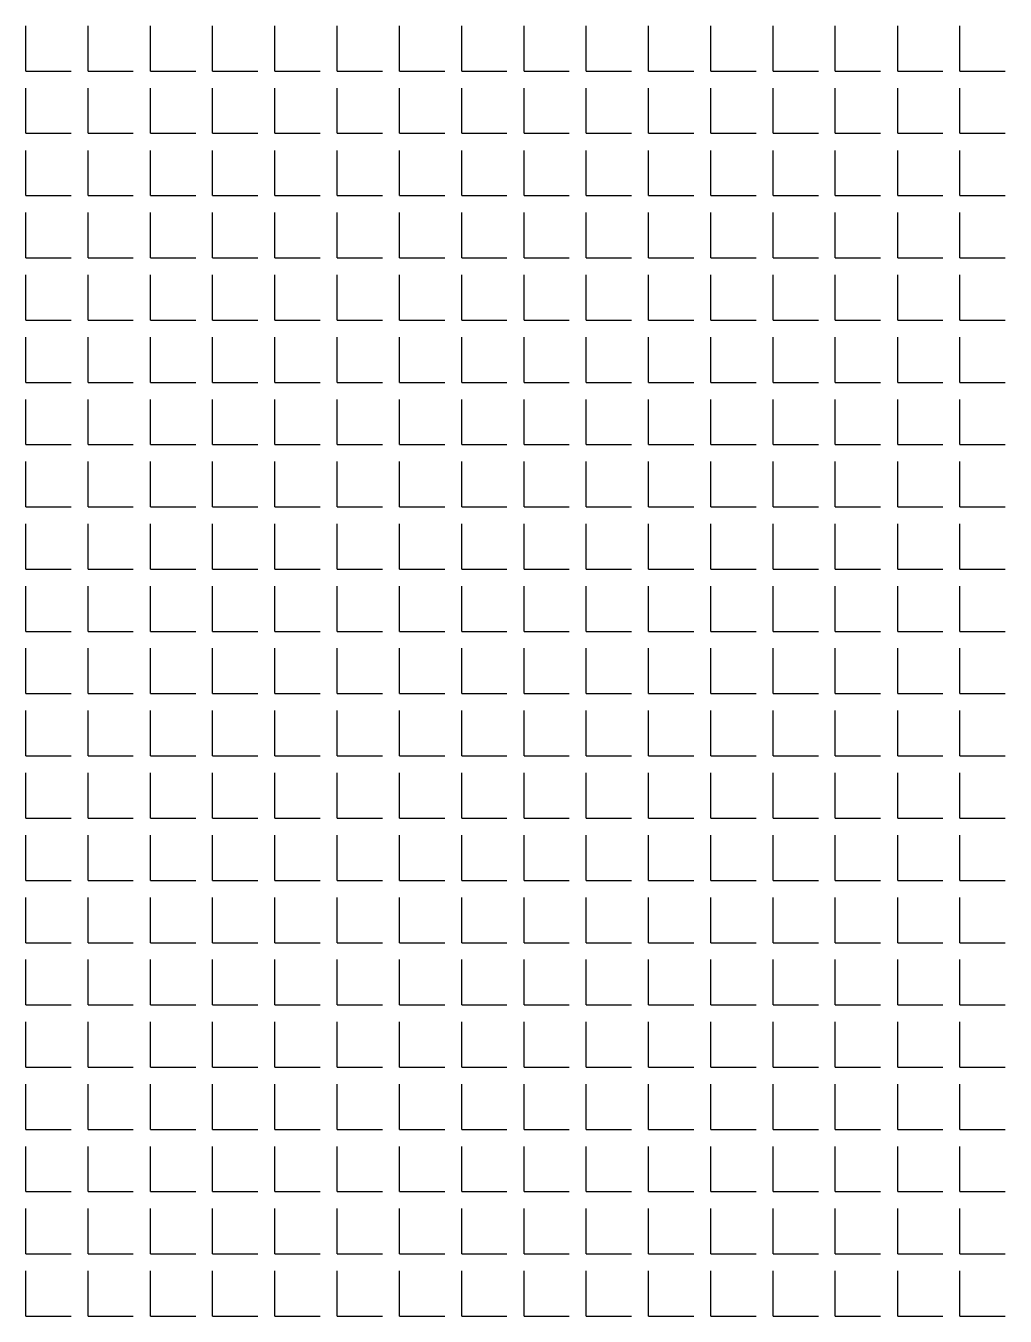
# Model space of a CAD drawing. Header units: millimetres. Extents: x -2063041 to -1932644, y 197605868 to 197643080.
# Drawn here: x -2047563.8 to -2047481.8, y 197626941 to 197627049 of the extents above; entities that cross this region are included whole.
import ezdxf

# ---------------------------------------------------------------- set-up
doc = ezdxf.new("R2010")
doc.units = ezdxf.units.MM
doc.layers.add('СКУД', color=7, linetype='Continuous')

msp = doc.modelspace()

# ---------------------------------------------------------------- linework, layer by layer
at = {"layer": 'СКУД', "color": 18, "true_color": 0x000000}
for p, q in [((-2047563.77, 197627045.24), (-2047563.77, 197627049.03)), ((-2047558.56, 197627045.24), (-2047558.56, 197627049.03)), ((-2047553.34, 197627045.24), (-2047553.34, 197627049.03)), ((-2047548.13, 197627045.24), (-2047548.13, 197627049.03)), ((-2047542.92, 197627045.24), (-2047542.92, 197627049.03)), ((-2047537.7, 197627045.24), (-2047537.7, 197627049.03)), ((-2047532.49, 197627045.24), (-2047532.49, 197627049.03)), ((-2047527.28, 197627045.24), (-2047527.28, 197627049.03)), ((-2047522.06, 197627045.24), (-2047522.06, 197627049.03)), ((-2047516.85, 197627045.24), (-2047516.85, 197627049.03)), ((-2047511.64, 197627045.24), (-2047511.64, 197627049.03)), ((-2047506.42, 197627045.24), (-2047506.42, 197627049.03)), ((-2047501.21, 197627045.24), (-2047501.21, 197627049.03)), ((-2047496, 197627045.24), (-2047496, 197627049.03)), ((-2047490.78, 197627045.24), (-2047490.78, 197627049.03)), ((-2047485.57, 197627045.24), (-2047485.57, 197627049.03)), ((-2047563.77, 197627045.24), (-2047559.98, 197627045.24)), ((-2047558.56, 197627045.24), (-2047554.77, 197627045.24)), ((-2047553.34, 197627045.24), (-2047549.55, 197627045.24)), ((-2047548.13, 197627045.24), (-2047544.34, 197627045.24)), ((-2047542.92, 197627045.24), (-2047539.13, 197627045.24)), ((-2047537.7, 197627045.24), (-2047533.91, 197627045.24)), ((-2047532.49, 197627045.24), (-2047528.7, 197627045.24)), ((-2047527.28, 197627045.24), (-2047523.49, 197627045.24)), ((-2047522.06, 197627045.24), (-2047518.27, 197627045.24)), ((-2047516.85, 197627045.24), (-2047513.06, 197627045.24)), ((-2047511.64, 197627045.24), (-2047507.85, 197627045.24)), ((-2047506.42, 197627045.24), (-2047502.63, 197627045.24)), ((-2047501.21, 197627045.24), (-2047497.42, 197627045.24)), ((-2047496, 197627045.24), (-2047492.21, 197627045.24)), ((-2047490.78, 197627045.24), (-2047486.99, 197627045.24)), ((-2047485.57, 197627045.24), (-2047481.78, 197627045.24)), ((-2047563.77, 197627040.03), (-2047563.77, 197627043.82)), ((-2047558.56, 197627040.03), (-2047558.56, 197627043.82)), ((-2047553.34, 197627040.03), (-2047553.34, 197627043.82)), ((-2047548.13, 197627040.03), (-2047548.13, 197627043.82)), ((-2047542.92, 197627040.03), (-2047542.92, 197627043.82)), ((-2047537.7, 197627040.03), (-2047537.7, 197627043.82)), ((-2047532.49, 197627040.03), (-2047532.49, 197627043.82)), ((-2047527.28, 197627040.03), (-2047527.28, 197627043.82)), ((-2047522.06, 197627040.03), (-2047522.06, 197627043.82)), ((-2047516.85, 197627040.03), (-2047516.85, 197627043.82)), ((-2047511.64, 197627040.03), (-2047511.64, 197627043.82)), ((-2047506.42, 197627040.03), (-2047506.42, 197627043.82)), ((-2047501.21, 197627040.03), (-2047501.21, 197627043.82)), ((-2047496, 197627040.03), (-2047496, 197627043.82)), ((-2047490.78, 197627040.03), (-2047490.78, 197627043.82)), ((-2047485.57, 197627040.03), (-2047485.57, 197627043.82)), ((-2047563.77, 197627040.03), (-2047559.98, 197627040.03)), ((-2047558.56, 197627040.03), (-2047554.77, 197627040.03)), ((-2047553.34, 197627040.03), (-2047549.55, 197627040.03)), ((-2047548.13, 197627040.03), (-2047544.34, 197627040.03)), ((-2047542.92, 197627040.03), (-2047539.13, 197627040.03)), ((-2047537.7, 197627040.03), (-2047533.91, 197627040.03)), ((-2047532.49, 197627040.03), (-2047528.7, 197627040.03)), ((-2047527.28, 197627040.03), (-2047523.49, 197627040.03)), ((-2047522.06, 197627040.03), (-2047518.27, 197627040.03)), ((-2047516.85, 197627040.03), (-2047513.06, 197627040.03)), ((-2047511.64, 197627040.03), (-2047507.85, 197627040.03)), ((-2047506.42, 197627040.03), (-2047502.63, 197627040.03)), ((-2047501.21, 197627040.03), (-2047497.42, 197627040.03)), ((-2047496, 197627040.03), (-2047492.21, 197627040.03)), ((-2047490.78, 197627040.03), (-2047486.99, 197627040.03)), ((-2047485.57, 197627040.03), (-2047481.78, 197627040.03)), ((-2047563.77, 197627034.81), (-2047563.77, 197627038.6)), ((-2047558.56, 197627034.81), (-2047558.56, 197627038.6)), ((-2047553.34, 197627034.81), (-2047553.34, 197627038.6)), ((-2047548.13, 197627034.81), (-2047548.13, 197627038.6)), ((-2047542.92, 197627034.81), (-2047542.92, 197627038.6)), ((-2047537.7, 197627034.81), (-2047537.7, 197627038.6)), ((-2047532.49, 197627034.81), (-2047532.49, 197627038.6)), ((-2047527.28, 197627034.81), (-2047527.28, 197627038.6)), ((-2047522.06, 197627034.81), (-2047522.06, 197627038.6)), ((-2047516.85, 197627034.81), (-2047516.85, 197627038.6)), ((-2047511.64, 197627034.81), (-2047511.64, 197627038.6)), ((-2047506.42, 197627034.81), (-2047506.42, 197627038.6)), ((-2047501.21, 197627034.81), (-2047501.21, 197627038.6)), ((-2047496, 197627034.81), (-2047496, 197627038.6)), ((-2047490.78, 197627034.81), (-2047490.78, 197627038.6)), ((-2047485.57, 197627034.81), (-2047485.57, 197627038.6)), ((-2047563.77, 197627034.81), (-2047559.98, 197627034.81)), ((-2047558.56, 197627034.81), (-2047554.77, 197627034.81)), ((-2047553.34, 197627034.81), (-2047549.55, 197627034.81)), ((-2047548.13, 197627034.81), (-2047544.34, 197627034.81)), ((-2047542.92, 197627034.81), (-2047539.13, 197627034.81)), ((-2047537.7, 197627034.81), (-2047533.91, 197627034.81)), ((-2047532.49, 197627034.81), (-2047528.7, 197627034.81)), ((-2047527.28, 197627034.81), (-2047523.49, 197627034.81)), ((-2047522.06, 197627034.81), (-2047518.27, 197627034.81)), ((-2047516.85, 197627034.81), (-2047513.06, 197627034.81)), ((-2047511.64, 197627034.81), (-2047507.85, 197627034.81)), ((-2047506.42, 197627034.81), (-2047502.63, 197627034.81)), ((-2047501.21, 197627034.81), (-2047497.42, 197627034.81)), ((-2047496, 197627034.81), (-2047492.21, 197627034.81)), ((-2047490.78, 197627034.81), (-2047486.99, 197627034.81)), ((-2047485.57, 197627034.81), (-2047481.78, 197627034.81)), ((-2047563.77, 197627029.6), (-2047563.77, 197627033.39)), ((-2047558.56, 197627029.6), (-2047558.56, 197627033.39)), ((-2047553.34, 197627029.6), (-2047553.34, 197627033.39)), ((-2047548.13, 197627029.6), (-2047548.13, 197627033.39)), ((-2047542.92, 197627029.6), (-2047542.92, 197627033.39)), ((-2047537.7, 197627029.6), (-2047537.7, 197627033.39)), ((-2047532.49, 197627029.6), (-2047532.49, 197627033.39)), ((-2047527.28, 197627029.6), (-2047527.28, 197627033.39)), ((-2047522.06, 197627029.6), (-2047522.06, 197627033.39)), ((-2047516.85, 197627029.6), (-2047516.85, 197627033.39)), ((-2047511.64, 197627029.6), (-2047511.64, 197627033.39)), ((-2047506.42, 197627029.6), (-2047506.42, 197627033.39)), ((-2047501.21, 197627029.6), (-2047501.21, 197627033.39)), ((-2047496, 197627029.6), (-2047496, 197627033.39)), ((-2047490.78, 197627029.6), (-2047490.78, 197627033.39)), ((-2047485.57, 197627029.6), (-2047485.57, 197627033.39)), ((-2047563.77, 197627029.6), (-2047559.98, 197627029.6)), ((-2047558.56, 197627029.6), (-2047554.77, 197627029.6)), ((-2047553.34, 197627029.6), (-2047549.55, 197627029.6)), ((-2047548.13, 197627029.6), (-2047544.34, 197627029.6)), ((-2047542.92, 197627029.6), (-2047539.13, 197627029.6)), ((-2047537.7, 197627029.6), (-2047533.91, 197627029.6)), ((-2047532.49, 197627029.6), (-2047528.7, 197627029.6)), ((-2047527.28, 197627029.6), (-2047523.49, 197627029.6)), ((-2047522.06, 197627029.6), (-2047518.27, 197627029.6)), ((-2047516.85, 197627029.6), (-2047513.06, 197627029.6)), ((-2047511.64, 197627029.6), (-2047507.85, 197627029.6)), ((-2047506.42, 197627029.6), (-2047502.63, 197627029.6)), ((-2047501.21, 197627029.6), (-2047497.42, 197627029.6)), ((-2047496, 197627029.6), (-2047492.21, 197627029.6)), ((-2047490.78, 197627029.6), (-2047486.99, 197627029.6)), ((-2047485.57, 197627029.6), (-2047481.78, 197627029.6)), ((-2047563.77, 197627024.39), (-2047563.77, 197627028.18)), ((-2047558.56, 197627024.39), (-2047558.56, 197627028.18)), ((-2047553.34, 197627024.39), (-2047553.34, 197627028.18)), ((-2047548.13, 197627024.39), (-2047548.13, 197627028.18)), ((-2047542.92, 197627024.39), (-2047542.92, 197627028.18)), ((-2047537.7, 197627024.39), (-2047537.7, 197627028.18)), ((-2047532.49, 197627024.39), (-2047532.49, 197627028.18)), ((-2047527.28, 197627024.39), (-2047527.28, 197627028.18)), ((-2047522.06, 197627024.39), (-2047522.06, 197627028.18)), ((-2047516.85, 197627024.39), (-2047516.85, 197627028.18)), ((-2047511.64, 197627024.39), (-2047511.64, 197627028.18)), ((-2047506.42, 197627024.39), (-2047506.42, 197627028.18)), ((-2047501.21, 197627024.39), (-2047501.21, 197627028.18)), ((-2047496, 197627024.39), (-2047496, 197627028.18)), ((-2047490.78, 197627024.39), (-2047490.78, 197627028.18)), ((-2047485.57, 197627024.39), (-2047485.57, 197627028.18)), ((-2047563.77, 197627024.39), (-2047559.98, 197627024.39)), ((-2047558.56, 197627024.39), (-2047554.77, 197627024.39)), ((-2047553.34, 197627024.39), (-2047549.55, 197627024.39)), ((-2047548.13, 197627024.39), (-2047544.34, 197627024.39)), ((-2047542.92, 197627024.39), (-2047539.13, 197627024.39)), ((-2047537.7, 197627024.39), (-2047533.91, 197627024.39)), ((-2047532.49, 197627024.39), (-2047528.7, 197627024.39)), ((-2047527.28, 197627024.39), (-2047523.49, 197627024.39)), ((-2047522.06, 197627024.39), (-2047518.27, 197627024.39)), ((-2047516.85, 197627024.39), (-2047513.06, 197627024.39)), ((-2047511.64, 197627024.39), (-2047507.85, 197627024.39)), ((-2047506.42, 197627024.39), (-2047502.63, 197627024.39)), ((-2047501.21, 197627024.39), (-2047497.42, 197627024.39)), ((-2047496, 197627024.39), (-2047492.21, 197627024.39)), ((-2047490.78, 197627024.39), (-2047486.99, 197627024.39)), ((-2047485.57, 197627024.39), (-2047481.78, 197627024.39)), ((-2047563.77, 197627019.17), (-2047563.77, 197627022.96)), ((-2047558.56, 197627019.17), (-2047558.56, 197627022.96)), ((-2047553.34, 197627019.17), (-2047553.34, 197627022.96)), ((-2047548.13, 197627019.17), (-2047548.13, 197627022.96)), ((-2047542.92, 197627019.17), (-2047542.92, 197627022.96)), ((-2047537.7, 197627019.17), (-2047537.7, 197627022.96)), ((-2047532.49, 197627019.17), (-2047532.49, 197627022.96)), ((-2047527.28, 197627019.17), (-2047527.28, 197627022.96)), ((-2047522.06, 197627019.17), (-2047522.06, 197627022.96)), ((-2047516.85, 197627019.17), (-2047516.85, 197627022.96)), ((-2047511.64, 197627019.17), (-2047511.64, 197627022.96)), ((-2047506.42, 197627019.17), (-2047506.42, 197627022.96)), ((-2047501.21, 197627019.17), (-2047501.21, 197627022.96)), ((-2047496, 197627019.17), (-2047496, 197627022.96)), ((-2047490.78, 197627019.17), (-2047490.78, 197627022.96)), ((-2047485.57, 197627019.17), (-2047485.57, 197627022.96)), ((-2047563.77, 197627019.17), (-2047559.98, 197627019.17)), ((-2047558.56, 197627019.17), (-2047554.77, 197627019.17)), ((-2047553.34, 197627019.17), (-2047549.55, 197627019.17)), ((-2047548.13, 197627019.17), (-2047544.34, 197627019.17)), ((-2047542.92, 197627019.17), (-2047539.13, 197627019.17)), ((-2047537.7, 197627019.17), (-2047533.91, 197627019.17)), ((-2047532.49, 197627019.17), (-2047528.7, 197627019.17)), ((-2047527.28, 197627019.17), (-2047523.49, 197627019.17)), ((-2047522.06, 197627019.17), (-2047518.27, 197627019.17)), ((-2047516.85, 197627019.17), (-2047513.06, 197627019.17)), ((-2047511.64, 197627019.17), (-2047507.85, 197627019.17)), ((-2047506.42, 197627019.17), (-2047502.63, 197627019.17)), ((-2047501.21, 197627019.17), (-2047497.42, 197627019.17)), ((-2047496, 197627019.17), (-2047492.21, 197627019.17)), ((-2047490.78, 197627019.17), (-2047486.99, 197627019.17)), ((-2047485.57, 197627019.17), (-2047481.78, 197627019.17)), ((-2047563.77, 197627013.96), (-2047563.77, 197627017.75)), ((-2047558.56, 197627013.96), (-2047558.56, 197627017.75)), ((-2047553.34, 197627013.96), (-2047553.34, 197627017.75)), ((-2047548.13, 197627013.96), (-2047548.13, 197627017.75)), ((-2047542.92, 197627013.96), (-2047542.92, 197627017.75)), ((-2047537.7, 197627013.96), (-2047537.7, 197627017.75)), ((-2047532.49, 197627013.96), (-2047532.49, 197627017.75)), ((-2047527.28, 197627013.96), (-2047527.28, 197627017.75)), ((-2047522.06, 197627013.96), (-2047522.06, 197627017.75)), ((-2047516.85, 197627013.96), (-2047516.85, 197627017.75)), ((-2047511.64, 197627013.96), (-2047511.64, 197627017.75)), ((-2047506.42, 197627013.96), (-2047506.42, 197627017.75)), ((-2047501.21, 197627013.96), (-2047501.21, 197627017.75)), ((-2047496, 197627013.96), (-2047496, 197627017.75)), ((-2047490.78, 197627013.96), (-2047490.78, 197627017.75)), ((-2047485.57, 197627013.96), (-2047485.57, 197627017.75)), ((-2047563.77, 197627013.96), (-2047559.98, 197627013.96)), ((-2047558.56, 197627013.96), (-2047554.77, 197627013.96)), ((-2047553.34, 197627013.96), (-2047549.55, 197627013.96)), ((-2047548.13, 197627013.96), (-2047544.34, 197627013.96)), ((-2047542.92, 197627013.96), (-2047539.13, 197627013.96)), ((-2047537.7, 197627013.96), (-2047533.91, 197627013.96)), ((-2047532.49, 197627013.96), (-2047528.7, 197627013.96)), ((-2047527.28, 197627013.96), (-2047523.49, 197627013.96)), ((-2047522.06, 197627013.96), (-2047518.27, 197627013.96)), ((-2047516.85, 197627013.96), (-2047513.06, 197627013.96)), ((-2047511.64, 197627013.96), (-2047507.85, 197627013.96)), ((-2047506.42, 197627013.96), (-2047502.63, 197627013.96)), ((-2047501.21, 197627013.96), (-2047497.42, 197627013.96)), ((-2047496, 197627013.96), (-2047492.21, 197627013.96)), ((-2047490.78, 197627013.96), (-2047486.99, 197627013.96)), ((-2047485.57, 197627013.96), (-2047481.78, 197627013.96)), ((-2047563.77, 197627008.75), (-2047563.77, 197627012.54)), ((-2047558.56, 197627008.75), (-2047558.56, 197627012.54)), ((-2047553.34, 197627008.75), (-2047553.34, 197627012.54)), ((-2047548.13, 197627008.75), (-2047548.13, 197627012.54)), ((-2047542.92, 197627008.75), (-2047542.92, 197627012.54)), ((-2047537.7, 197627008.75), (-2047537.7, 197627012.54)), ((-2047532.49, 197627008.75), (-2047532.49, 197627012.54)), ((-2047527.28, 197627008.75), (-2047527.28, 197627012.54)), ((-2047522.06, 197627008.75), (-2047522.06, 197627012.54)), ((-2047516.85, 197627008.75), (-2047516.85, 197627012.54)), ((-2047511.64, 197627008.75), (-2047511.64, 197627012.54)), ((-2047506.42, 197627008.75), (-2047506.42, 197627012.54)), ((-2047501.21, 197627008.75), (-2047501.21, 197627012.54)), ((-2047496, 197627008.75), (-2047496, 197627012.54)), ((-2047490.78, 197627008.75), (-2047490.78, 197627012.54)), ((-2047485.57, 197627008.75), (-2047485.57, 197627012.54)), ((-2047563.77, 197627008.75), (-2047559.98, 197627008.75)), ((-2047558.56, 197627008.75), (-2047554.77, 197627008.75)), ((-2047553.34, 197627008.75), (-2047549.55, 197627008.75)), ((-2047548.13, 197627008.75), (-2047544.34, 197627008.75)), ((-2047542.92, 197627008.75), (-2047539.13, 197627008.75)), ((-2047537.7, 197627008.75), (-2047533.91, 197627008.75)), ((-2047532.49, 197627008.75), (-2047528.7, 197627008.75)), ((-2047527.28, 197627008.75), (-2047523.49, 197627008.75)), ((-2047522.06, 197627008.75), (-2047518.27, 197627008.75)), ((-2047516.85, 197627008.75), (-2047513.06, 197627008.75)), ((-2047511.64, 197627008.75), (-2047507.85, 197627008.75)), ((-2047506.42, 197627008.75), (-2047502.63, 197627008.75)), ((-2047501.21, 197627008.75), (-2047497.42, 197627008.75)), ((-2047496, 197627008.75), (-2047492.21, 197627008.75)), ((-2047490.78, 197627008.75), (-2047486.99, 197627008.75)), ((-2047485.57, 197627008.75), (-2047481.78, 197627008.75)), ((-2047563.77, 197627003.53), (-2047563.77, 197627007.32)), ((-2047558.56, 197627003.53), (-2047558.56, 197627007.32)), ((-2047553.34, 197627003.53), (-2047553.34, 197627007.32)), ((-2047548.13, 197627003.53), (-2047548.13, 197627007.32)), ((-2047542.92, 197627003.53), (-2047542.92, 197627007.32)), ((-2047537.7, 197627003.53), (-2047537.7, 197627007.32)), ((-2047532.49, 197627003.53), (-2047532.49, 197627007.32)), ((-2047527.28, 197627003.53), (-2047527.28, 197627007.32)), ((-2047522.06, 197627003.53), (-2047522.06, 197627007.32)), ((-2047516.85, 197627003.53), (-2047516.85, 197627007.32)), ((-2047511.64, 197627003.53), (-2047511.64, 197627007.32)), ((-2047506.42, 197627003.53), (-2047506.42, 197627007.32)), ((-2047501.21, 197627003.53), (-2047501.21, 197627007.32)), ((-2047496, 197627003.53), (-2047496, 197627007.32)), ((-2047490.78, 197627003.53), (-2047490.78, 197627007.32)), ((-2047485.57, 197627003.53), (-2047485.57, 197627007.32)), ((-2047563.77, 197627003.53), (-2047559.98, 197627003.53)), ((-2047558.56, 197627003.53), (-2047554.77, 197627003.53)), ((-2047553.34, 197627003.53), (-2047549.55, 197627003.53)), ((-2047548.13, 197627003.53), (-2047544.34, 197627003.53)), ((-2047542.92, 197627003.53), (-2047539.13, 197627003.53)), ((-2047537.7, 197627003.53), (-2047533.91, 197627003.53)), ((-2047532.49, 197627003.53), (-2047528.7, 197627003.53)), ((-2047527.28, 197627003.53), (-2047523.49, 197627003.53)), ((-2047522.06, 197627003.53), (-2047518.27, 197627003.53)), ((-2047516.85, 197627003.53), (-2047513.06, 197627003.53)), ((-2047511.64, 197627003.53), (-2047507.85, 197627003.53)), ((-2047506.42, 197627003.53), (-2047502.63, 197627003.53)), ((-2047501.21, 197627003.53), (-2047497.42, 197627003.53)), ((-2047496, 197627003.53), (-2047492.21, 197627003.53)), ((-2047490.78, 197627003.53), (-2047486.99, 197627003.53)), ((-2047485.57, 197627003.53), (-2047481.78, 197627003.53)), ((-2047563.77, 197626998.32), (-2047563.77, 197627002.11)), ((-2047558.56, 197626998.32), (-2047558.56, 197627002.11)), ((-2047553.34, 197626998.32), (-2047553.34, 197627002.11)), ((-2047548.13, 197626998.32), (-2047548.13, 197627002.11)), ((-2047542.92, 197626998.32), (-2047542.92, 197627002.11)), ((-2047537.7, 197626998.32), (-2047537.7, 197627002.11)), ((-2047532.49, 197626998.32), (-2047532.49, 197627002.11)), ((-2047527.28, 197626998.32), (-2047527.28, 197627002.11)), ((-2047522.06, 197626998.32), (-2047522.06, 197627002.11)), ((-2047516.85, 197626998.32), (-2047516.85, 197627002.11)), ((-2047511.64, 197626998.32), (-2047511.64, 197627002.11)), ((-2047506.42, 197626998.32), (-2047506.42, 197627002.11)), ((-2047501.21, 197626998.32), (-2047501.21, 197627002.11)), ((-2047496, 197626998.32), (-2047496, 197627002.11)), ((-2047490.78, 197626998.32), (-2047490.78, 197627002.11)), ((-2047485.57, 197626998.32), (-2047485.57, 197627002.11)), ((-2047563.77, 197626998.32), (-2047559.98, 197626998.32)), ((-2047558.56, 197626998.32), (-2047554.77, 197626998.32)), ((-2047553.34, 197626998.32), (-2047549.55, 197626998.32)), ((-2047548.13, 197626998.32), (-2047544.34, 197626998.32)), ((-2047542.92, 197626998.32), (-2047539.13, 197626998.32)), ((-2047537.7, 197626998.32), (-2047533.91, 197626998.32)), ((-2047532.49, 197626998.32), (-2047528.7, 197626998.32)), ((-2047527.28, 197626998.32), (-2047523.49, 197626998.32)), ((-2047522.06, 197626998.32), (-2047518.27, 197626998.32)), ((-2047516.85, 197626998.32), (-2047513.06, 197626998.32)), ((-2047511.64, 197626998.32), (-2047507.85, 197626998.32)), ((-2047506.42, 197626998.32), (-2047502.63, 197626998.32)), ((-2047501.21, 197626998.32), (-2047497.42, 197626998.32)), ((-2047496, 197626998.32), (-2047492.21, 197626998.32)), ((-2047490.78, 197626998.32), (-2047486.99, 197626998.32)), ((-2047485.57, 197626998.32), (-2047481.78, 197626998.32)), ((-2047563.77, 197626993.11), (-2047563.77, 197626996.9)), ((-2047558.56, 197626993.11), (-2047558.56, 197626996.9)), ((-2047553.34, 197626993.11), (-2047553.34, 197626996.9)), ((-2047548.13, 197626993.11), (-2047548.13, 197626996.9)), ((-2047542.92, 197626993.11), (-2047542.92, 197626996.9)), ((-2047537.7, 197626993.11), (-2047537.7, 197626996.9)), ((-2047532.49, 197626993.11), (-2047532.49, 197626996.9)), ((-2047527.28, 197626993.11), (-2047527.28, 197626996.9)), ((-2047522.06, 197626993.11), (-2047522.06, 197626996.9)), ((-2047516.85, 197626993.11), (-2047516.85, 197626996.9)), ((-2047511.64, 197626993.11), (-2047511.64, 197626996.9)), ((-2047506.42, 197626993.11), (-2047506.42, 197626996.9)), ((-2047501.21, 197626993.11), (-2047501.21, 197626996.9)), ((-2047496, 197626993.11), (-2047496, 197626996.9)), ((-2047490.78, 197626993.11), (-2047490.78, 197626996.9)), ((-2047485.57, 197626993.11), (-2047485.57, 197626996.9)), ((-2047563.77, 197626993.11), (-2047559.98, 197626993.11)), ((-2047558.56, 197626993.11), (-2047554.77, 197626993.11)), ((-2047553.34, 197626993.11), (-2047549.55, 197626993.11)), ((-2047548.13, 197626993.11), (-2047544.34, 197626993.11)), ((-2047542.92, 197626993.11), (-2047539.13, 197626993.11)), ((-2047537.7, 197626993.11), (-2047533.91, 197626993.11)), ((-2047532.49, 197626993.11), (-2047528.7, 197626993.11)), ((-2047527.28, 197626993.11), (-2047523.49, 197626993.11)), ((-2047522.06, 197626993.11), (-2047518.27, 197626993.11)), ((-2047516.85, 197626993.11), (-2047513.06, 197626993.11)), ((-2047511.64, 197626993.11), (-2047507.85, 197626993.11)), ((-2047506.42, 197626993.11), (-2047502.63, 197626993.11)), ((-2047501.21, 197626993.11), (-2047497.42, 197626993.11)), ((-2047496, 197626993.11), (-2047492.21, 197626993.11)), ((-2047490.78, 197626993.11), (-2047486.99, 197626993.11)), ((-2047485.57, 197626993.11), (-2047481.78, 197626993.11)), ((-2047563.77, 197626987.89), (-2047563.77, 197626991.68)), ((-2047558.56, 197626987.89), (-2047558.56, 197626991.68)), ((-2047553.34, 197626987.89), (-2047553.34, 197626991.68)), ((-2047548.13, 197626987.89), (-2047548.13, 197626991.68)), ((-2047542.92, 197626987.89), (-2047542.92, 197626991.68)), ((-2047537.7, 197626987.89), (-2047537.7, 197626991.68)), ((-2047532.49, 197626987.89), (-2047532.49, 197626991.68)), ((-2047527.28, 197626987.89), (-2047527.28, 197626991.68)), ((-2047522.06, 197626987.89), (-2047522.06, 197626991.68)), ((-2047516.85, 197626987.89), (-2047516.85, 197626991.68)), ((-2047511.64, 197626987.89), (-2047511.64, 197626991.68)), ((-2047506.42, 197626987.89), (-2047506.42, 197626991.68)), ((-2047501.21, 197626987.89), (-2047501.21, 197626991.68)), ((-2047496, 197626987.89), (-2047496, 197626991.68)), ((-2047490.78, 197626987.89), (-2047490.78, 197626991.68)), ((-2047485.57, 197626987.89), (-2047485.57, 197626991.68)), ((-2047563.77, 197626987.89), (-2047559.98, 197626987.89)), ((-2047558.56, 197626987.89), (-2047554.77, 197626987.89)), ((-2047553.34, 197626987.89), (-2047549.55, 197626987.89)), ((-2047548.13, 197626987.89), (-2047544.34, 197626987.89)), ((-2047542.92, 197626987.89), (-2047539.13, 197626987.89)), ((-2047537.7, 197626987.89), (-2047533.91, 197626987.89)), ((-2047532.49, 197626987.89), (-2047528.7, 197626987.89)), ((-2047527.28, 197626987.89), (-2047523.49, 197626987.89)), ((-2047522.06, 197626987.89), (-2047518.27, 197626987.89)), ((-2047516.85, 197626987.89), (-2047513.06, 197626987.89)), ((-2047511.64, 197626987.89), (-2047507.85, 197626987.89)), ((-2047506.42, 197626987.89), (-2047502.63, 197626987.89)), ((-2047501.21, 197626987.89), (-2047497.42, 197626987.89)), ((-2047496, 197626987.89), (-2047492.21, 197626987.89)), ((-2047490.78, 197626987.89), (-2047486.99, 197626987.89)), ((-2047485.57, 197626987.89), (-2047481.78, 197626987.89)), ((-2047563.77, 197626982.68), (-2047563.77, 197626986.47)), ((-2047558.56, 197626982.68), (-2047558.56, 197626986.47)), ((-2047553.34, 197626982.68), (-2047553.34, 197626986.47)), ((-2047548.13, 197626982.68), (-2047548.13, 197626986.47)), ((-2047542.92, 197626982.68), (-2047542.92, 197626986.47)), ((-2047537.7, 197626982.68), (-2047537.7, 197626986.47)), ((-2047532.49, 197626982.68), (-2047532.49, 197626986.47)), ((-2047527.28, 197626982.68), (-2047527.28, 197626986.47)), ((-2047522.06, 197626982.68), (-2047522.06, 197626986.47)), ((-2047516.85, 197626982.68), (-2047516.85, 197626986.47)), ((-2047511.64, 197626982.68), (-2047511.64, 197626986.47)), ((-2047506.42, 197626982.68), (-2047506.42, 197626986.47)), ((-2047501.21, 197626982.68), (-2047501.21, 197626986.47)), ((-2047496, 197626982.68), (-2047496, 197626986.47)), ((-2047490.78, 197626982.68), (-2047490.78, 197626986.47)), ((-2047485.57, 197626982.68), (-2047485.57, 197626986.47)), ((-2047563.77, 197626982.68), (-2047559.98, 197626982.68)), ((-2047558.56, 197626982.68), (-2047554.77, 197626982.68)), ((-2047553.34, 197626982.68), (-2047549.55, 197626982.68)), ((-2047548.13, 197626982.68), (-2047544.34, 197626982.68)), ((-2047542.92, 197626982.68), (-2047539.13, 197626982.68)), ((-2047537.7, 197626982.68), (-2047533.91, 197626982.68)), ((-2047532.49, 197626982.68), (-2047528.7, 197626982.68)), ((-2047527.28, 197626982.68), (-2047523.49, 197626982.68)), ((-2047522.06, 197626982.68), (-2047518.27, 197626982.68)), ((-2047516.85, 197626982.68), (-2047513.06, 197626982.68)), ((-2047511.64, 197626982.68), (-2047507.85, 197626982.68)), ((-2047506.42, 197626982.68), (-2047502.63, 197626982.68)), ((-2047501.21, 197626982.68), (-2047497.42, 197626982.68)), ((-2047496, 197626982.68), (-2047492.21, 197626982.68)), ((-2047490.78, 197626982.68), (-2047486.99, 197626982.68)), ((-2047485.57, 197626982.68), (-2047481.78, 197626982.68)), ((-2047563.77, 197626977.47), (-2047563.77, 197626981.26)), ((-2047558.56, 197626977.47), (-2047558.56, 197626981.26)), ((-2047553.34, 197626977.47), (-2047553.34, 197626981.26)), ((-2047548.13, 197626977.47), (-2047548.13, 197626981.26)), ((-2047542.92, 197626977.47), (-2047542.92, 197626981.26)), ((-2047537.7, 197626977.47), (-2047537.7, 197626981.26)), ((-2047532.49, 197626977.47), (-2047532.49, 197626981.26)), ((-2047527.28, 197626977.47), (-2047527.28, 197626981.26)), ((-2047522.06, 197626977.47), (-2047522.06, 197626981.26)), ((-2047516.85, 197626977.47), (-2047516.85, 197626981.26)), ((-2047511.64, 197626977.47), (-2047511.64, 197626981.26)), ((-2047506.42, 197626977.47), (-2047506.42, 197626981.26)), ((-2047501.21, 197626977.47), (-2047501.21, 197626981.26)), ((-2047496, 197626977.47), (-2047496, 197626981.26)), ((-2047490.78, 197626977.47), (-2047490.78, 197626981.26)), ((-2047485.57, 197626977.47), (-2047485.57, 197626981.26)), ((-2047563.77, 197626977.47), (-2047559.98, 197626977.47)), ((-2047558.56, 197626977.47), (-2047554.77, 197626977.47)), ((-2047553.34, 197626977.47), (-2047549.55, 197626977.47)), ((-2047548.13, 197626977.47), (-2047544.34, 197626977.47)), ((-2047542.92, 197626977.47), (-2047539.13, 197626977.47)), ((-2047537.7, 197626977.47), (-2047533.91, 197626977.47)), ((-2047532.49, 197626977.47), (-2047528.7, 197626977.47)), ((-2047527.28, 197626977.47), (-2047523.49, 197626977.47)), ((-2047522.06, 197626977.47), (-2047518.27, 197626977.47)), ((-2047516.85, 197626977.47), (-2047513.06, 197626977.47)), ((-2047511.64, 197626977.47), (-2047507.85, 197626977.47)), ((-2047506.42, 197626977.47), (-2047502.63, 197626977.47)), ((-2047501.21, 197626977.47), (-2047497.42, 197626977.47)), ((-2047496, 197626977.47), (-2047492.21, 197626977.47)), ((-2047490.78, 197626977.47), (-2047486.99, 197626977.47)), ((-2047485.57, 197626977.47), (-2047481.78, 197626977.47)), ((-2047563.77, 197626972.25), (-2047563.77, 197626976.04)), ((-2047558.56, 197626972.25), (-2047558.56, 197626976.04)), ((-2047553.34, 197626972.25), (-2047553.34, 197626976.04)), ((-2047548.13, 197626972.25), (-2047548.13, 197626976.04)), ((-2047542.92, 197626972.25), (-2047542.92, 197626976.04)), ((-2047537.7, 197626972.25), (-2047537.7, 197626976.04)), ((-2047532.49, 197626972.25), (-2047532.49, 197626976.04)), ((-2047527.28, 197626972.25), (-2047527.28, 197626976.04)), ((-2047522.06, 197626972.25), (-2047522.06, 197626976.04)), ((-2047516.85, 197626972.25), (-2047516.85, 197626976.04)), ((-2047511.64, 197626972.25), (-2047511.64, 197626976.04)), ((-2047506.42, 197626972.25), (-2047506.42, 197626976.04)), ((-2047501.21, 197626972.25), (-2047501.21, 197626976.04)), ((-2047496, 197626972.25), (-2047496, 197626976.04)), ((-2047490.78, 197626972.25), (-2047490.78, 197626976.04)), ((-2047485.57, 197626972.25), (-2047485.57, 197626976.04)), ((-2047563.77, 197626972.25), (-2047559.98, 197626972.25)), ((-2047558.56, 197626972.25), (-2047554.77, 197626972.25)), ((-2047553.34, 197626972.25), (-2047549.55, 197626972.25)), ((-2047548.13, 197626972.25), (-2047544.34, 197626972.25)), ((-2047542.92, 197626972.25), (-2047539.13, 197626972.25)), ((-2047537.7, 197626972.25), (-2047533.91, 197626972.25)), ((-2047532.49, 197626972.25), (-2047528.7, 197626972.25)), ((-2047527.28, 197626972.25), (-2047523.49, 197626972.25)), ((-2047522.06, 197626972.25), (-2047518.27, 197626972.25)), ((-2047516.85, 197626972.25), (-2047513.06, 197626972.25)), ((-2047511.64, 197626972.25), (-2047507.85, 197626972.25)), ((-2047506.42, 197626972.25), (-2047502.63, 197626972.25)), ((-2047501.21, 197626972.25), (-2047497.42, 197626972.25)), ((-2047496, 197626972.25), (-2047492.21, 197626972.25)), ((-2047490.78, 197626972.25), (-2047486.99, 197626972.25)), ((-2047485.57, 197626972.25), (-2047481.78, 197626972.25)), ((-2047563.77, 197626967.04), (-2047563.77, 197626970.83)), ((-2047558.56, 197626967.04), (-2047558.56, 197626970.83)), ((-2047553.34, 197626967.04), (-2047553.34, 197626970.83)), ((-2047548.13, 197626967.04), (-2047548.13, 197626970.83)), ((-2047542.92, 197626967.04), (-2047542.92, 197626970.83)), ((-2047537.7, 197626967.04), (-2047537.7, 197626970.83)), ((-2047532.49, 197626967.04), (-2047532.49, 197626970.83)), ((-2047527.28, 197626967.04), (-2047527.28, 197626970.83)), ((-2047522.06, 197626967.04), (-2047522.06, 197626970.83)), ((-2047516.85, 197626967.04), (-2047516.85, 197626970.83)), ((-2047511.64, 197626967.04), (-2047511.64, 197626970.83)), ((-2047506.42, 197626967.04), (-2047506.42, 197626970.83)), ((-2047501.21, 197626967.04), (-2047501.21, 197626970.83)), ((-2047496, 197626967.04), (-2047496, 197626970.83)), ((-2047490.78, 197626967.04), (-2047490.78, 197626970.83)), ((-2047485.57, 197626967.04), (-2047485.57, 197626970.83)), ((-2047563.77, 197626967.04), (-2047559.98, 197626967.04)), ((-2047558.56, 197626967.04), (-2047554.77, 197626967.04)), ((-2047553.34, 197626967.04), (-2047549.55, 197626967.04)), ((-2047548.13, 197626967.04), (-2047544.34, 197626967.04)), ((-2047542.92, 197626967.04), (-2047539.13, 197626967.04)), ((-2047537.7, 197626967.04), (-2047533.91, 197626967.04)), ((-2047532.49, 197626967.04), (-2047528.7, 197626967.04)), ((-2047527.28, 197626967.04), (-2047523.49, 197626967.04)), ((-2047522.06, 197626967.04), (-2047518.27, 197626967.04)), ((-2047516.85, 197626967.04), (-2047513.06, 197626967.04)), ((-2047511.64, 197626967.04), (-2047507.85, 197626967.04)), ((-2047506.42, 197626967.04), (-2047502.63, 197626967.04)), ((-2047501.21, 197626967.04), (-2047497.42, 197626967.04)), ((-2047496, 197626967.04), (-2047492.21, 197626967.04)), ((-2047490.78, 197626967.04), (-2047486.99, 197626967.04)), ((-2047485.57, 197626967.04), (-2047481.78, 197626967.04)), ((-2047563.77, 197626961.83), (-2047563.77, 197626965.62)), ((-2047558.56, 197626961.83), (-2047558.56, 197626965.62)), ((-2047553.34, 197626961.83), (-2047553.34, 197626965.62)), ((-2047548.13, 197626961.83), (-2047548.13, 197626965.62)), ((-2047542.92, 197626961.83), (-2047542.92, 197626965.62)), ((-2047537.7, 197626961.83), (-2047537.7, 197626965.62)), ((-2047532.49, 197626961.83), (-2047532.49, 197626965.62)), ((-2047527.28, 197626961.83), (-2047527.28, 197626965.62)), ((-2047522.06, 197626961.83), (-2047522.06, 197626965.62)), ((-2047516.85, 197626961.83), (-2047516.85, 197626965.62)), ((-2047511.64, 197626961.83), (-2047511.64, 197626965.62)), ((-2047506.42, 197626961.83), (-2047506.42, 197626965.62)), ((-2047501.21, 197626961.83), (-2047501.21, 197626965.62)), ((-2047496, 197626961.83), (-2047496, 197626965.62)), ((-2047490.78, 197626961.83), (-2047490.78, 197626965.62)), ((-2047485.57, 197626961.83), (-2047485.57, 197626965.62)), ((-2047563.77, 197626961.83), (-2047559.98, 197626961.83)), ((-2047558.56, 197626961.83), (-2047554.77, 197626961.83)), ((-2047553.34, 197626961.83), (-2047549.55, 197626961.83)), ((-2047548.13, 197626961.83), (-2047544.34, 197626961.83)), ((-2047542.92, 197626961.83), (-2047539.13, 197626961.83)), ((-2047537.7, 197626961.83), (-2047533.91, 197626961.83)), ((-2047532.49, 197626961.83), (-2047528.7, 197626961.83)), ((-2047527.28, 197626961.83), (-2047523.49, 197626961.83)), ((-2047522.06, 197626961.83), (-2047518.27, 197626961.83)), ((-2047516.85, 197626961.83), (-2047513.06, 197626961.83)), ((-2047511.64, 197626961.83), (-2047507.85, 197626961.83)), ((-2047506.42, 197626961.83), (-2047502.63, 197626961.83)), ((-2047501.21, 197626961.83), (-2047497.42, 197626961.83)), ((-2047496, 197626961.83), (-2047492.21, 197626961.83)), ((-2047490.78, 197626961.83), (-2047486.99, 197626961.83)), ((-2047485.57, 197626961.83), (-2047481.78, 197626961.83)), ((-2047563.77, 197626956.61), (-2047563.77, 197626960.4)), ((-2047558.56, 197626956.61), (-2047558.56, 197626960.4)), ((-2047553.34, 197626956.61), (-2047553.34, 197626960.4)), ((-2047548.13, 197626956.61), (-2047548.13, 197626960.4)), ((-2047542.92, 197626956.61), (-2047542.92, 197626960.4)), ((-2047537.7, 197626956.61), (-2047537.7, 197626960.4)), ((-2047532.49, 197626956.61), (-2047532.49, 197626960.4)), ((-2047527.28, 197626956.61), (-2047527.28, 197626960.4)), ((-2047522.06, 197626956.61), (-2047522.06, 197626960.4)), ((-2047516.85, 197626956.61), (-2047516.85, 197626960.4)), ((-2047511.64, 197626956.61), (-2047511.64, 197626960.4)), ((-2047506.42, 197626956.61), (-2047506.42, 197626960.4)), ((-2047501.21, 197626956.61), (-2047501.21, 197626960.4)), ((-2047496, 197626956.61), (-2047496, 197626960.4)), ((-2047490.78, 197626956.61), (-2047490.78, 197626960.4)), ((-2047485.57, 197626956.61), (-2047485.57, 197626960.4)), ((-2047563.77, 197626956.61), (-2047559.98, 197626956.61)), ((-2047558.56, 197626956.61), (-2047554.77, 197626956.61)), ((-2047553.34, 197626956.61), (-2047549.55, 197626956.61)), ((-2047548.13, 197626956.61), (-2047544.34, 197626956.61)), ((-2047542.92, 197626956.61), (-2047539.13, 197626956.61)), ((-2047537.7, 197626956.61), (-2047533.91, 197626956.61)), ((-2047532.49, 197626956.61), (-2047528.7, 197626956.61)), ((-2047527.28, 197626956.61), (-2047523.49, 197626956.61)), ((-2047522.06, 197626956.61), (-2047518.27, 197626956.61)), ((-2047516.85, 197626956.61), (-2047513.06, 197626956.61)), ((-2047511.64, 197626956.61), (-2047507.85, 197626956.61)), ((-2047506.42, 197626956.61), (-2047502.63, 197626956.61)), ((-2047501.21, 197626956.61), (-2047497.42, 197626956.61)), ((-2047496, 197626956.61), (-2047492.21, 197626956.61)), ((-2047490.78, 197626956.61), (-2047486.99, 197626956.61)), ((-2047485.57, 197626956.61), (-2047481.78, 197626956.61)), ((-2047563.77, 197626951.4), (-2047563.77, 197626955.19)), ((-2047558.56, 197626951.4), (-2047558.56, 197626955.19)), ((-2047553.34, 197626951.4), (-2047553.34, 197626955.19)), ((-2047548.13, 197626951.4), (-2047548.13, 197626955.19)), ((-2047542.92, 197626951.4), (-2047542.92, 197626955.19)), ((-2047537.7, 197626951.4), (-2047537.7, 197626955.19)), ((-2047532.49, 197626951.4), (-2047532.49, 197626955.19)), ((-2047527.28, 197626951.4), (-2047527.28, 197626955.19)), ((-2047522.06, 197626951.4), (-2047522.06, 197626955.19)), ((-2047516.85, 197626951.4), (-2047516.85, 197626955.19)), ((-2047511.64, 197626951.4), (-2047511.64, 197626955.19)), ((-2047506.42, 197626951.4), (-2047506.42, 197626955.19)), ((-2047501.21, 197626951.4), (-2047501.21, 197626955.19)), ((-2047496, 197626951.4), (-2047496, 197626955.19)), ((-2047490.78, 197626951.4), (-2047490.78, 197626955.19)), ((-2047485.57, 197626951.4), (-2047485.57, 197626955.19)), ((-2047563.77, 197626951.4), (-2047559.98, 197626951.4)), ((-2047558.56, 197626951.4), (-2047554.77, 197626951.4)), ((-2047553.34, 197626951.4), (-2047549.55, 197626951.4)), ((-2047548.13, 197626951.4), (-2047544.34, 197626951.4)), ((-2047542.92, 197626951.4), (-2047539.13, 197626951.4)), ((-2047537.7, 197626951.4), (-2047533.91, 197626951.4)), ((-2047532.49, 197626951.4), (-2047528.7, 197626951.4)), ((-2047527.28, 197626951.4), (-2047523.49, 197626951.4)), ((-2047522.06, 197626951.4), (-2047518.27, 197626951.4)), ((-2047516.85, 197626951.4), (-2047513.06, 197626951.4)), ((-2047511.64, 197626951.4), (-2047507.85, 197626951.4)), ((-2047506.42, 197626951.4), (-2047502.63, 197626951.4)), ((-2047501.21, 197626951.4), (-2047497.42, 197626951.4)), ((-2047496, 197626951.4), (-2047492.21, 197626951.4)), ((-2047490.78, 197626951.4), (-2047486.99, 197626951.4)), ((-2047485.57, 197626951.4), (-2047481.78, 197626951.4)), ((-2047563.77, 197626946.18), (-2047563.77, 197626949.98)), ((-2047558.56, 197626946.18), (-2047558.56, 197626949.98)), ((-2047553.34, 197626946.18), (-2047553.34, 197626949.98)), ((-2047548.13, 197626946.18), (-2047548.13, 197626949.98)), ((-2047542.92, 197626946.18), (-2047542.92, 197626949.98)), ((-2047537.7, 197626946.18), (-2047537.7, 197626949.98)), ((-2047532.49, 197626946.18), (-2047532.49, 197626949.98)), ((-2047527.28, 197626946.18), (-2047527.28, 197626949.98)), ((-2047522.06, 197626946.18), (-2047522.06, 197626949.98)), ((-2047516.85, 197626946.18), (-2047516.85, 197626949.98)), ((-2047511.64, 197626946.18), (-2047511.64, 197626949.98)), ((-2047506.42, 197626946.18), (-2047506.42, 197626949.98)), ((-2047501.21, 197626946.18), (-2047501.21, 197626949.98)), ((-2047496, 197626946.18), (-2047496, 197626949.98)), ((-2047490.78, 197626946.18), (-2047490.78, 197626949.98)), ((-2047485.57, 197626946.18), (-2047485.57, 197626949.98)), ((-2047563.77, 197626946.18), (-2047559.98, 197626946.18)), ((-2047558.56, 197626946.18), (-2047554.77, 197626946.18)), ((-2047553.34, 197626946.18), (-2047549.55, 197626946.18)), ((-2047548.13, 197626946.18), (-2047544.34, 197626946.18)), ((-2047542.92, 197626946.18), (-2047539.13, 197626946.18)), ((-2047537.7, 197626946.18), (-2047533.91, 197626946.18)), ((-2047532.49, 197626946.18), (-2047528.7, 197626946.18)), ((-2047527.28, 197626946.18), (-2047523.49, 197626946.18)), ((-2047522.06, 197626946.18), (-2047518.27, 197626946.18)), ((-2047516.85, 197626946.18), (-2047513.06, 197626946.18)), ((-2047511.64, 197626946.18), (-2047507.85, 197626946.18)), ((-2047506.42, 197626946.18), (-2047502.63, 197626946.18)), ((-2047501.21, 197626946.18), (-2047497.42, 197626946.18)), ((-2047496, 197626946.18), (-2047492.21, 197626946.18)), ((-2047490.78, 197626946.18), (-2047486.99, 197626946.18)), ((-2047485.57, 197626946.18), (-2047481.78, 197626946.18)), ((-2047563.77, 197626940.97), (-2047563.77, 197626944.76)), ((-2047558.56, 197626940.97), (-2047558.56, 197626944.76)), ((-2047553.34, 197626940.97), (-2047553.34, 197626944.76)), ((-2047548.13, 197626940.97), (-2047548.13, 197626944.76)), ((-2047542.92, 197626940.97), (-2047542.92, 197626944.76)), ((-2047537.7, 197626940.97), (-2047537.7, 197626944.76)), ((-2047532.49, 197626940.97), (-2047532.49, 197626944.76)), ((-2047527.28, 197626940.97), (-2047527.28, 197626944.76)), ((-2047522.06, 197626940.97), (-2047522.06, 197626944.76)), ((-2047516.85, 197626940.97), (-2047516.85, 197626944.76)), ((-2047511.64, 197626940.97), (-2047511.64, 197626944.76)), ((-2047506.42, 197626940.97), (-2047506.42, 197626944.76)), ((-2047501.21, 197626940.97), (-2047501.21, 197626944.76)), ((-2047496, 197626940.97), (-2047496, 197626944.76)), ((-2047490.78, 197626940.97), (-2047490.78, 197626944.76)), ((-2047485.57, 197626940.97), (-2047485.57, 197626944.76)), ((-2047563.77, 197626940.97), (-2047559.98, 197626940.97)), ((-2047558.56, 197626940.97), (-2047554.77, 197626940.97)), ((-2047553.34, 197626940.97), (-2047549.55, 197626940.97)), ((-2047548.13, 197626940.97), (-2047544.34, 197626940.97)), ((-2047542.92, 197626940.97), (-2047539.13, 197626940.97)), ((-2047537.7, 197626940.97), (-2047533.91, 197626940.97)), ((-2047532.49, 197626940.97), (-2047528.7, 197626940.97)), ((-2047527.28, 197626940.97), (-2047523.49, 197626940.97)), ((-2047522.06, 197626940.97), (-2047518.27, 197626940.97)), ((-2047516.85, 197626940.97), (-2047513.06, 197626940.97)), ((-2047511.64, 197626940.97), (-2047507.85, 197626940.97)), ((-2047506.42, 197626940.97), (-2047502.63, 197626940.97)), ((-2047501.21, 197626940.97), (-2047497.42, 197626940.97)), ((-2047496, 197626940.97), (-2047492.21, 197626940.97)), ((-2047490.78, 197626940.97), (-2047486.99, 197626940.97)), ((-2047485.57, 197626940.97), (-2047481.78, 197626940.97))]:
    msp.add_line(p, q, dxfattribs=at)

doc.saveas('drawing.dxf')
